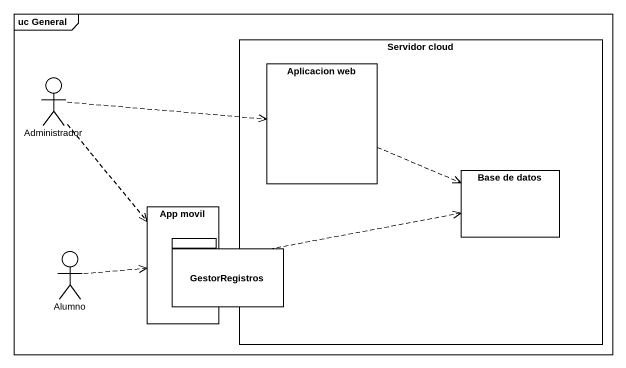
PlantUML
@startuml
mainframe uc General
rectangle "Servidor cloud" as Servidor_cloud {
  rectangle "Aplicacion web" as Aplicacion_web
  rectangle "Base de datos" as Base_de_datos
}
actor Administrador
rectangle "App movil" as App_movil
package GestorRegistros {
}
actor Alumno
Administrador .right.> Aplicacion_web
Administrador ..> App_movil
Aplicacion_web .right.> Base_de_datos
App_movil .right.> Base_de_datos
Alumno .right.> App_movil
@enduml
